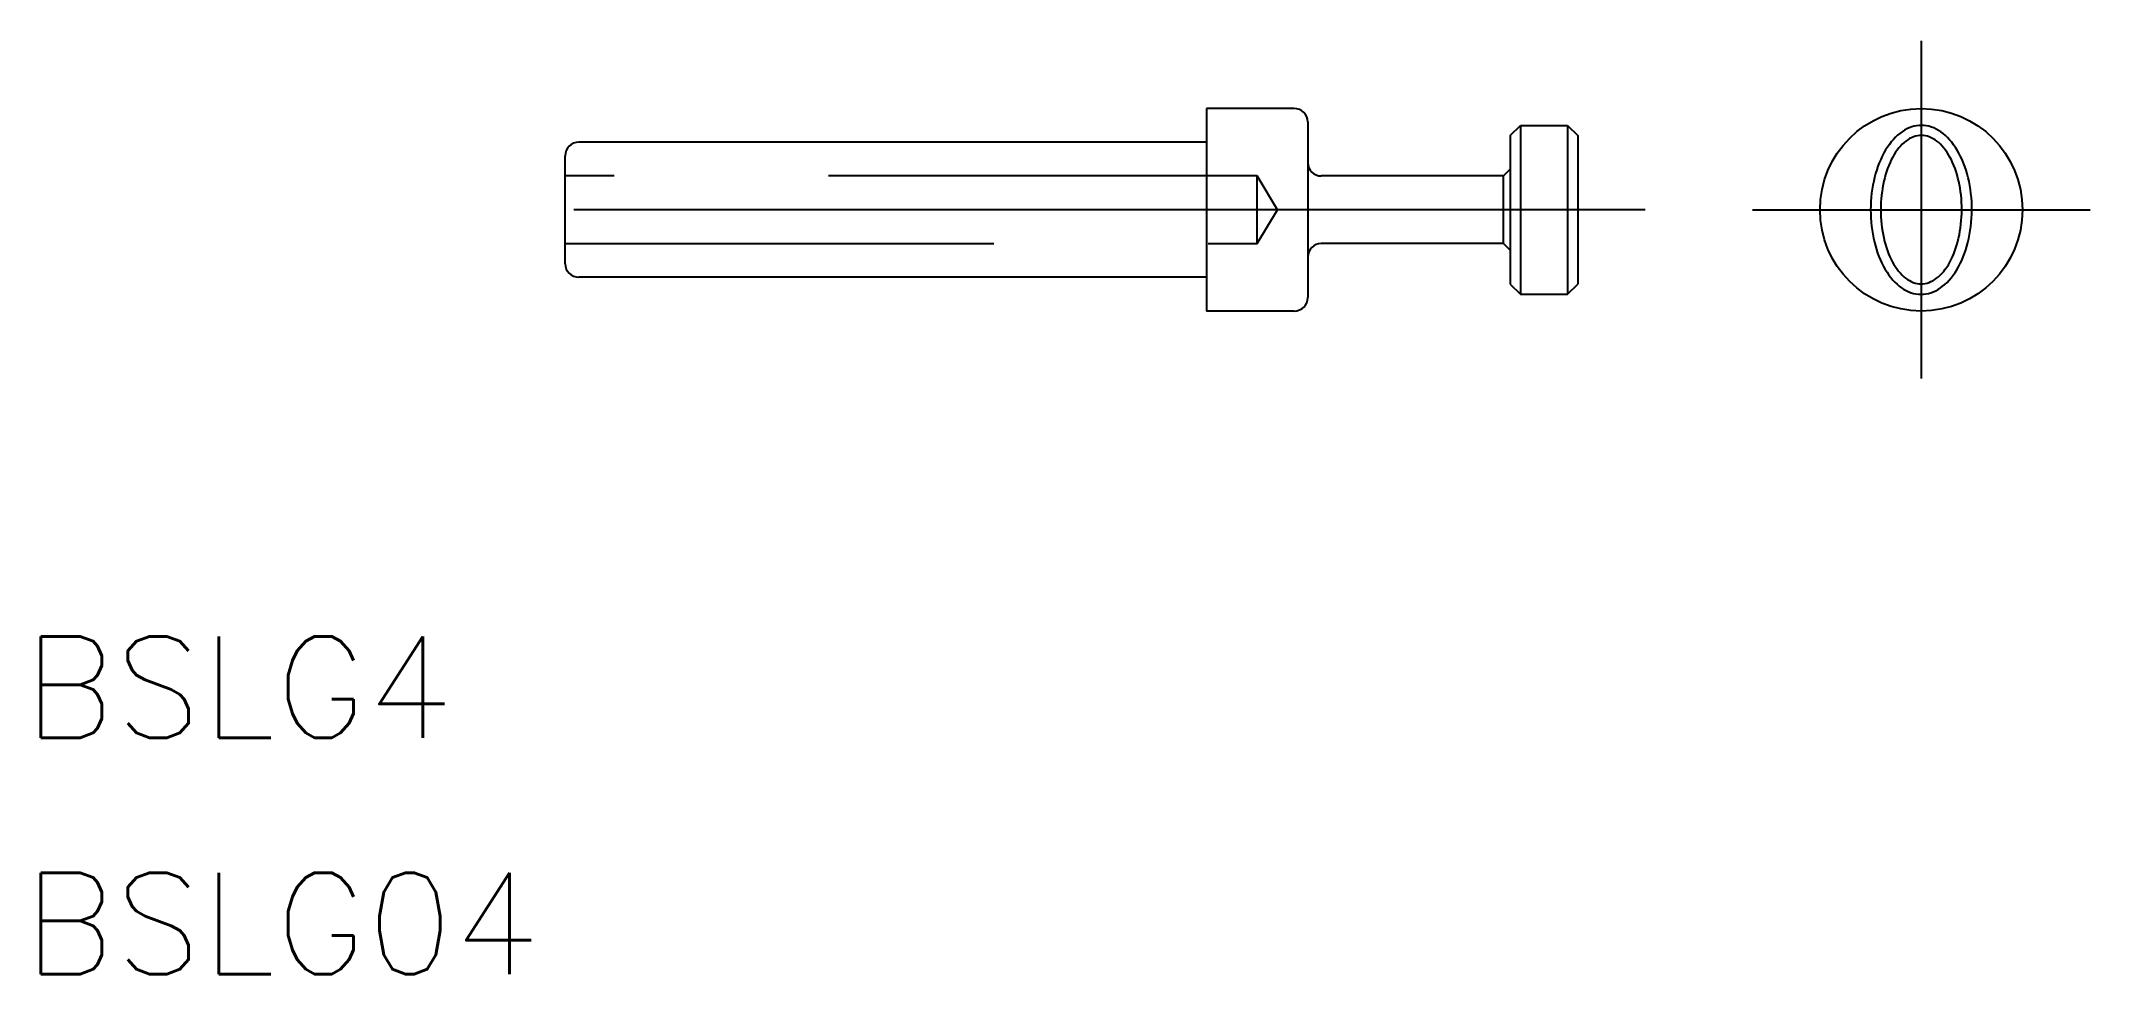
# Model space of a CAD drawing. Extents: x -55.7 to 5, y -22.6 to 5.
import ezdxf

# ---------------------------------------------------------------- set-up
doc = ezdxf.new("R2010")
doc.units = 0
doc.linetypes.add('CENTER', pattern=[50.8, 31.75, -6.35, 6.35, -6.35])
doc.linetypes.add('DASHED', pattern=[19.05, 12.7, -6.35])
doc.layers.get('0').update_dxf_attribs({"linetype": 'CONTINUOUS'})
doc.layers.add('CENTER', color=1, linetype='CENTER')
doc.styles.get("Standard").update_dxf_attribs({"font": 'txt.shx', "height": 3, "bigfont": 'bigfont.shx'})

msp = doc.modelspace()

# ---------------------------------------------------------------- linework, layer by layer
at = {"color": 7, "linetype": 'CONTINUOUS'}
for p, q in [((-21.177, 3), (-21.177, -3)), ((-18.577, 3), (-21.177, 3)), ((-18.177, 2.6), (-18.177, -2.6)), ((-12.177, 2.2), (-11.877, 2.5)), ((-11.877, 2.5), (-11.877, -2.5)), ((-11.877, 2.5), (-10.477, 2.5)), ((-10.477, 2.5), (-10.477, -2.5)), ((-10.477, 2.5), (-10.177, 2.2)), ((-21.177, 2), (-39.777, 2)), ((-12.177, 2.2), (-12.177, 0)), ((-10.177, 2.2), (-10.177, -2.2)), ((-40.177, -1.6), (-40.177, 1.6)), ((-12.377, 1), (-17.777, 1)), ((-12.377, 1), (-12.177, 1.2)), ((-12.377, -1), (-12.377, 1)), ((-12.177, 0), (-12.177, -2.2)), ((-12.377, -1), (-17.777, -1)), ((-12.377, -1), (-12.177, -1.2)), ((-21.177, -2), (-39.777, -2)), ((-12.177, -2.2), (-11.877, -2.5)), ((-10.477, -2.5), (-10.177, -2.2)), ((-18.577, -3), (-21.177, -3)), ((-11.877, -2.5), (-10.477, -2.5))]:
    msp.add_line(p, q, dxfattribs=at)
at = {"color": 3, "linetype": 'DASHED'}
for p, q in [((-19.677, 1), (-40.177, 1)), ((-19.677, -1), (-19.677, 1)), ((-19.077, 0), (-19.677, 1)), ((-19.677, -1), (-19.077, 0)), ((-40.177, -1), (-19.677, -1))]:
    msp.add_line(p, q, dxfattribs=at)
at = {"color": 7, "linetype": 'CONTINUOUS'}
for points in [[(-0.009, -2.506, 0), (0.065, -2.504, 0), (0.138, -2.495, 0), (0.211, -2.48, 0), (0.284, -2.459, 0), (0.356, -2.433, 0), (0.427, -2.4, 0), (0.497, -2.362, 0), (0.566, -2.318, 0), (0.633, -2.268, 0), (0.699, -2.213, 0), (0.764, -2.153, 0), (0.826, -2.087, 0), (0.887, -2.017, 0), (0.945, -1.942, 0), (1.001, -1.861, 0), (1.055, -1.777, 0), (1.106, -1.688, 0), (1.154, -1.595, 0), (1.2, -1.499, 0), (1.242, -1.398, 0), (1.282, -1.295, 0), (1.319, -1.188, 0), (1.352, -1.078, 0), (1.383, -0.966, 0), (1.41, -0.851, 0), (1.433, -0.735, 0), (1.453, -0.617, 0), (1.47, -0.497, 0), (1.483, -0.376, 0), (1.492, -0.254, 0), (1.498, -0.131, 0), (1.5, -0.008, 0), (1.499, 0.114, 0), (1.494, 0.237, 0), (1.485, 0.359, 0), (1.473, 0.48, 0), (1.457, 0.6, 0), (1.438, 0.718, 0), (1.415, 0.835, 0), (1.389, 0.95, 0), (1.36, 1.062, 0), (1.327, 1.172, 0), (1.291, 1.279, 0), (1.252, 1.383, 0), (1.21, 1.484, 0), (1.165, 1.581, 0), (1.117, 1.674, 0), (1.067, 1.763, 0), (1.014, 1.848, 0), (0.958, 1.928, 0), (0.901, 2.004, 0), (0.841, 2.075, 0), (0.779, 2.141, 0), (0.715, 2.202, 0), (0.649, 2.257, 0), (0.582, 2.307, 0), (0.514, 2.352, 0), (0.444, 2.391, 0), (0.373, 2.424, 0), (0.301, 2.451, 0), (0.229, 2.472, 0), (0.156, 2.487, 0), (0.082, 2.497, 0), (0.009, 2.5, 0), (-0.065, 2.497, 0), (-0.138, 2.488, 0), (-0.212, 2.474, 0), (-0.284, 2.453, 0), (-0.356, 2.426, 0), (-0.427, 2.394, 0), (-0.497, 2.355, 0), (-0.566, 2.311, 0), (-0.634, 2.262, 0), (-0.7, 2.207, 0), (-0.764, 2.147, 0), (-0.826, 2.081, 0), (-0.887, 2.011, 0), (-0.945, 1.935, 0), (-1.001, 1.855, 0), (-1.055, 1.771, 0), (-1.106, 1.682, 0), (-1.154, 1.589, 0), (-1.2, 1.492, 0), (-1.243, 1.392, 0), (-1.282, 1.288, 0), (-1.319, 1.181, 0), (-1.353, 1.072, 0), (-1.383, 0.96, 0), (-1.41, 0.845, 0), (-1.433, 0.729, 0), (-1.453, 0.61, 0), (-1.47, 0.49, 0), (-1.483, 0.369, 0), (-1.492, 0.247, 0), (-1.498, 0.125, 0), (-1.5, 0.002, 0), (-1.499, -0.121, 0), (-1.494, -0.243, 0), (-1.486, -0.365, 0), (-1.473, -0.486, 0), (-1.458, -0.606, 0), (-1.438, -0.725, 0), (-1.416, -0.842, 0), (-1.39, -0.956, 0), (-1.36, -1.069, 0), (-1.327, -1.179, 0), (-1.292, -1.286, 0), (-1.253, -1.389, 0), (-1.21, -1.49, 0), (-1.166, -1.587, 0), (-1.118, -1.68, 0), (-1.067, -1.769, 0), (-1.014, -1.854, 0), (-0.959, -1.935, 0), (-0.901, -2.011, 0), (-0.841, -2.082, 0), (-0.779, -2.148, 0), (-0.715, -2.208, 0), (-0.65, -2.264, 0), (-0.582, -2.314, 0), (-0.514, -2.358, 0), (-0.444, -2.397, 0), (-0.373, -2.43, 0), (-0.301, -2.457, 0), (-0.229, -2.478, 0), (-0.156, -2.494, 0), (-0.083, -2.503, 0), (-0.009, -2.506, 0)], [(-0.004, -2.196, 0), (0.055, -2.193, 0), (0.114, -2.185, 0), (0.172, -2.172, 0), (0.23, -2.154, 0), (0.288, -2.13, 0), (0.345, -2.102, 0), (0.401, -2.068, 0), (0.456, -2.029, 0), (0.51, -1.986, 0), (0.562, -1.937, 0), (0.614, -1.884, 0), (0.664, -1.827, 0), (0.712, -1.765, 0), (0.758, -1.698, 0), (0.803, -1.628, 0), (0.846, -1.554, 0), (0.887, -1.475, 0), (0.925, -1.394, 0), (0.962, -1.309, 0), (0.996, -1.221, 0), (1.027, -1.13, 0), (1.057, -1.036, 0), (1.083, -0.94, 0), (1.107, -0.841, 0), (1.129, -0.74, 0), (1.147, -0.638, 0), (1.163, -0.534, 0), (1.176, -0.429, 0), (1.187, -0.322, 0), (1.194, -0.215, 0), (1.199, -0.108, 0), (1.2, 0, 0), (1.199, 0.108, 0), (1.195, 0.215, 0), (1.188, 0.323, 0), (1.178, 0.429, 0), (1.165, 0.534, 0), (1.15, 0.638, 0), (1.131, 0.741, 0), (1.11, 0.841, 0), (1.087, 0.94, 0), (1.06, 1.036, 0), (1.031, 1.13, 0), (1, 1.221, 0), (0.966, 1.31, 0), (0.93, 1.395, 0), (0.892, 1.477, 0), (0.851, 1.555, 0), (0.809, 1.629, 0), (0.764, 1.7, 0), (0.718, 1.766, 0), (0.67, 1.828, 0), (0.62, 1.886, 0), (0.569, 1.939, 0), (0.517, 1.988, 0), (0.463, 2.032, 0), (0.408, 2.071, 0), (0.352, 2.105, 0), (0.295, 2.134, 0), (0.238, 2.157, 0), (0.18, 2.176, 0), (0.121, 2.189, 0), (0.063, 2.197, 0), (0.004, 2.2, 0), (-0.055, 2.197, 0), (-0.114, 2.19, 0), (-0.172, 2.177, 0), (-0.231, 2.158, 0), (-0.288, 2.135, 0), (-0.345, 2.106, 0), (-0.401, 2.072, 0), (-0.456, 2.033, 0), (-0.51, 1.99, 0), (-0.563, 1.941, 0), (-0.614, 1.888, 0), (-0.664, 1.831, 0), (-0.712, 1.769, 0), (-0.759, 1.702, 0), (-0.803, 1.632, 0), (-0.846, 1.558, 0), (-0.887, 1.48, 0), (-0.926, 1.398, 0), (-0.962, 1.313, 0), (-0.996, 1.225, 0), (-1.028, 1.134, 0), (-1.057, 1.04, 0), (-1.084, 0.944, 0), (-1.108, 0.845, 0), (-1.129, 0.745, 0), (-1.148, 0.642, 0), (-1.163, 0.538, 0), (-1.177, 0.433, 0), (-1.187, 0.327, 0), (-1.194, 0.22, 0), (-1.199, 0.112, 0), (-1.2, 0.004, 0), (-1.199, -0.104, 0), (-1.195, -0.211, 0), (-1.188, -0.318, 0), (-1.178, -0.425, 0), (-1.165, -0.53, 0), (-1.15, -0.634, 0), (-1.132, -0.736, 0), (-1.11, -0.837, 0), (-1.087, -0.936, 0), (-1.06, -1.032, 0), (-1.032, -1.126, 0), (-1, -1.217, 0), (-0.966, -1.306, 0), (-0.93, -1.391, 0), (-0.892, -1.472, 0), (-0.852, -1.551, 0), (-0.809, -1.625, 0), (-0.765, -1.696, 0), (-0.718, -1.762, 0), (-0.67, -1.824, 0), (-0.62, -1.882, 0), (-0.569, -1.935, 0), (-0.517, -1.984, 0), (-0.463, -2.028, 0), (-0.408, -2.067, 0), (-0.352, -2.101, 0), (-0.295, -2.129, 0), (-0.238, -2.153, 0), (-0.18, -2.172, 0), (-0.122, -2.185, 0), (-0.063, -2.193, 0), (-0.004, -2.196, 0)]]:
    msp.add_polyline3d(points, dxfattribs=at)
msp.add_circle((0, 0), 3, dxfattribs=at)
for centre, start, end in [((-18.577, 2.6), 0, 90), ((-39.777, 1.6), 90, 180), ((-17.777, 1.4), 180, 270), ((-17.777, -1.4), 90, 180), ((-39.777, -1.6), 180, 270), ((-18.577, -2.6), 270, 0)]:
    msp.add_arc(centre, 0.4, start, end, dxfattribs=at)
at = {"layer": 'CENTER', "color": 1, "linetype": 'CENTER'}
for p, q in [((0, 5), (0, -5)), ((-8.177, 0), (-42.177, 0)), ((-5, 0), (5, 0))]:
    msp.add_line(p, q, dxfattribs=at)

# ---------------------------------------------------------------- texts
at = {"color": 7, "linetype": 'CONTINUOUS'}
for s, p in [('BSLG4', (-56.225, -15.643)), ('BSLG04', (-56.225, -22.643))]:
    msp.add_text(s, height=3, dxfattribs=at).set_placement(p)

doc.saveas('drawing.dxf')
